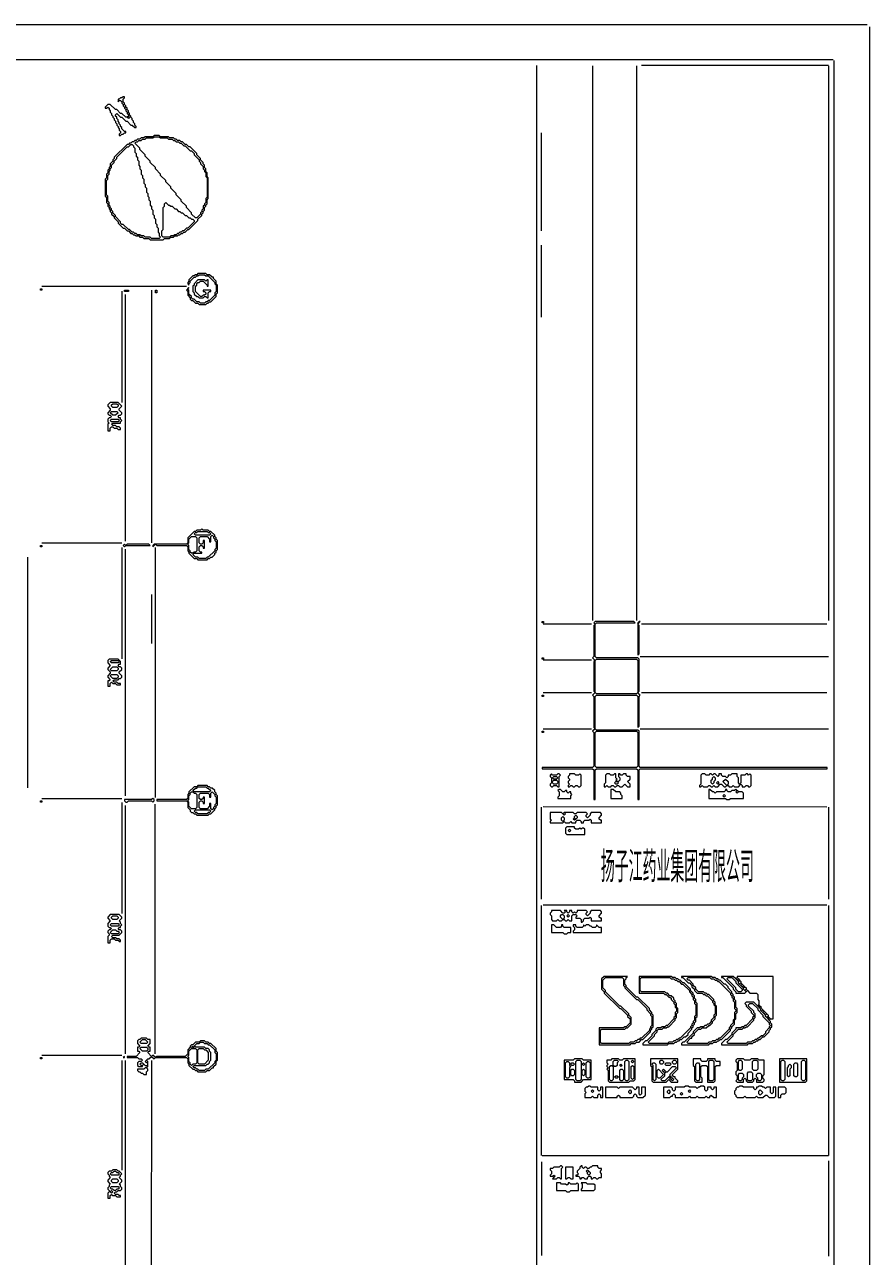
# Model space of a CAD drawing. Extents: x 67 to 3049, y 50 to 1736.
# Drawn here: x 2394 to 3049, y 781 to 1736 of the extents above; entities that cross this region are included whole.
import ezdxf

# ---------------------------------------------------------------- set-up
doc = ezdxf.new("R2010")
doc.units = 0
for name, color, linetype, lineweight in [('OCR_TEXT', 6, 'Continuous', 0), ('TEXT_FALLBACK_OUTLINE', 2, 'Continuous', 0), ('TRACE_CURVE', 6, 'Continuous', 0), ('TRACE_STRAIGHT', 5, 'Continuous', 0), ('TRACE_TEXT_SYMBOL', 6, 'Continuous', 0)]:
    doc.layers.add(name, color=color, linetype=linetype, lineweight=lineweight)
doc.styles.add('wqy-unicode', font='wqy-unicode.lff')

msp = doc.modelspace()

# ---------------------------------------------------------------- linework, layer by layer
at = {"layer": 'TEXT_FALLBACK_OUTLINE', "color": 2}
for points in [[(2470, 1680), (2469, 1679), (2468, 1679), (2467, 1678), (2466, 1678), (2466, 1676), (2467, 1677), (2468, 1677), (2469, 1676), (2469, 1675), (2470, 1674), (2470, 1673), (2471, 1672), (2471, 1671), (2472, 1670), (2472, 1669), (2473, 1668), (2473, 1667), (2474, 1666), (2474, 1665), (2473, 1664), (2472, 1664), (2469, 1667), (2468, 1667), (2465, 1670), (2464, 1670), (2460, 1674), (2458, 1674), (2456, 1672), (2456, 1671), (2457, 1671), (2458, 1672), (2459, 1671), (2459, 1670), (2460, 1669), (2460, 1668), (2461, 1667), (2461, 1666), (2462, 1665), (2462, 1664), (2463, 1663), (2463, 1662), (2464, 1661), (2464, 1660), (2465, 1659), (2465, 1658), (2466, 1657), (2466, 1656), (2467, 1655), (2467, 1654), (2468, 1653), (2468, 1652), (2467, 1651), (2467, 1650), (2468, 1650), (2469, 1651), (2470, 1651), (2471, 1652), (2472, 1652), (2472, 1653), (2471, 1653), (2469, 1655), (2469, 1656), (2468, 1657)], [(2468, 1657), (2468, 1658), (2467, 1659), (2467, 1660), (2466, 1661), (2466, 1662), (2465, 1663), (2465, 1664), (2464, 1665), (2464, 1666), (2465, 1667), (2468, 1664), (2469, 1664), (2472, 1661), (2473, 1661), (2476, 1658), (2477, 1658), (2479, 1656), (2480, 1656), (2480, 1657), (2479, 1658), (2479, 1659), (2478, 1660), (2478, 1661), (2477, 1662), (2477, 1663), (2476, 1664), (2476, 1665), (2475, 1666), (2475, 1667), (2474, 1668), (2474, 1669), (2473, 1670), (2473, 1671), (2472, 1672), (2472, 1673), (2471, 1674), (2471, 1675), (2470, 1676), (2470, 1678), (2471, 1679), (2471, 1680), (2470, 1680)], [(2528, 1543), (2527, 1542), (2526, 1542), (2525, 1541), (2524, 1541), (2521, 1538), (2521, 1537), (2520, 1536), (2520, 1535), (2521, 1534), (2521, 1535), (2522, 1536), (2522, 1537), (2525, 1540), (2526, 1540), (2527, 1541), (2528, 1541), (2529, 1542), (2533, 1542), (2534, 1541), (2536, 1541), (2541, 1536), (2541, 1535), (2542, 1534), (2542, 1529), (2541, 1528), (2541, 1526), (2537, 1522), (2536, 1522), (2535, 1521), (2534, 1521), (2533, 1520), (2530, 1520), (2529, 1521), (2527, 1521), (2525, 1523), (2524, 1523), (2523, 1524), (2523, 1525), (2521, 1527), (2521, 1530), (2520, 1531), (2521, 1532), (2519, 1530), (2520, 1529), (2520, 1526), (2522, 1524), (2522, 1523), (2523, 1522), (2524, 1522), (2526, 1520), (2528, 1520), (2529, 1519), (2534, 1519), (2535, 1520), (2536, 1520), (2537, 1521), (2538, 1521), (2542, 1525), (2542, 1527), (2543, 1528), (2543, 1534), (2542, 1535), (2542, 1537)], [(2542, 1537), (2540, 1539), (2540, 1540), (2539, 1540), (2537, 1542), (2535, 1542), (2534, 1543), (2528, 1543)], [(2919, 1155), (2918, 1154), (2918, 1147), (2917, 1146), (2917, 1145), (2918, 1145), (2919, 1146), (2920, 1145), (2923, 1145), (2924, 1146), (2925, 1146), (2926, 1145), (2927, 1145), (2928, 1146), (2929, 1145), (2931, 1145), (2933, 1147), (2934, 1147), (2936, 1145), (2937, 1145), (2938, 1146), (2939, 1146), (2940, 1145), (2942, 1145), (2943, 1146), (2944, 1145), (2947, 1145), (2949, 1147), (2950, 1146), (2950, 1145), (2952, 1145), (2953, 1146), (2954, 1146), (2955, 1145), (2956, 1145), (2957, 1146), (2957, 1154), (2956, 1155), (2955, 1154), (2954, 1155), (2953, 1155), (2952, 1154), (2949, 1154), (2949, 1148), (2948, 1147), (2947, 1148), (2947, 1152), (2946, 1153), (2946, 1155), (2942, 1155), (2941, 1154), (2939, 1154), (2939, 1153), (2938, 1152), (2937, 1153), (2935, 1153), (2934, 1154), (2934, 1155), (2932, 1155), (2932, 1154), (2931, 1153), (2929, 1155), (2928, 1155), (2927, 1154)], [(2927, 1154), (2926, 1155), (2925, 1155), (2924, 1154), (2922, 1154), (2921, 1155), (2919, 1155)], [(2802, 1049), (2802, 1048), (2801, 1047), (2801, 1046), (2802, 1045), (2802, 1042), (2803, 1041), (2806, 1041), (2807, 1042), (2808, 1041), (2810, 1041), (2811, 1042), (2812, 1042), (2813, 1041), (2814, 1041), (2815, 1042), (2816, 1041), (2818, 1041), (2818, 1045), (2819, 1046), (2821, 1046), (2822, 1045), (2821, 1044), (2821, 1043), (2824, 1043), (2825, 1042), (2825, 1040), (2826, 1040), (2827, 1041), (2827, 1042), (2828, 1043), (2831, 1043), (2832, 1044), (2833, 1043), (2833, 1041), (2841, 1041), (2841, 1043), (2840, 1043), (2839, 1044), (2839, 1045), (2841, 1047), (2841, 1048), (2840, 1049), (2833, 1049), (2832, 1048), (2832, 1047), (2830, 1045), (2829, 1046), (2829, 1047), (2830, 1048), (2829, 1049), (2822, 1049), (2822, 1048), (2821, 1047), (2820, 1048), (2819, 1047), (2818, 1048), (2818, 1049), (2816, 1049), (2816, 1048), (2815, 1047), (2814, 1048), (2814, 1049), (2812, 1049)], [(2812, 1049), (2813, 1048), (2812, 1047), (2811, 1047), (2809, 1049), (2802, 1049)], [(2870, 998), (2870, 985), (2889, 985), (2890, 984), (2891, 984), (2893, 982), (2894, 982), (2895, 981), (2895, 980), (2897, 978), (2897, 977), (2898, 976), (2898, 974), (2899, 973), (2899, 971), (2898, 970), (2898, 967), (2897, 966), (2897, 965), (2892, 960), (2891, 960), (2890, 959), (2888, 959), (2887, 958), (2884, 958), (2883, 957), (2883, 956), (2880, 953), (2880, 952), (2876, 948), (2875, 948), (2873, 946), (2873, 945), (2892, 945), (2893, 946), (2897, 946), (2898, 947), (2899, 947), (2900, 948), (2901, 948), (2902, 949), (2903, 949), (2905, 951), (2906, 951), (2908, 953), (2908, 954), (2911, 957), (2911, 958), (2912, 959), (2912, 960), (2913, 961), (2913, 962), (2914, 963), (2914, 966), (2915, 967), (2915, 977), (2914, 978), (2914, 980), (2913, 981), (2913, 983), (2912, 984), (2912, 985), (2910, 987), (2910, 988)], [(2910, 988), (2905, 993), (2904, 993), (2902, 995), (2901, 995), (2900, 996), (2899, 996), (2898, 997), (2896, 997), (2895, 998), (2870, 998)], [(2871, 996), (2872, 997), (2894, 997), (2895, 996), (2897, 996), (2898, 995), (2899, 995), (2900, 994), (2901, 994), (2903, 992), (2904, 992), (2909, 987), (2909, 986), (2911, 984), (2911, 983), (2912, 982), (2912, 980), (2913, 979), (2913, 977), (2914, 976), (2914, 968), (2913, 967), (2913, 964), (2912, 963), (2912, 962), (2911, 961), (2911, 960), (2910, 959), (2910, 958), (2902, 950), (2901, 950), (2900, 949), (2899, 949), (2898, 948), (2897, 948), (2896, 947), (2893, 947), (2892, 946), (2878, 946), (2877, 947), (2882, 952), (2882, 953), (2884, 955), (2884, 956), (2885, 957), (2888, 957), (2889, 958), (2891, 958), (2892, 959), (2893, 959), (2898, 964), (2898, 965), (2899, 966), (2899, 969), (2900, 970), (2900, 973), (2899, 974), (2899, 977), (2898, 978), (2898, 979), (2897, 980), (2897, 981), (2895, 983), (2894, 983)], [(2894, 983), (2892, 985), (2891, 985), (2890, 986), (2872, 986), (2871, 987), (2871, 996)], [(2903, 998), (2903, 997), (2904, 997), (2908, 993), (2909, 993), (2911, 991), (2911, 990), (2913, 988), (2913, 987), (2915, 985), (2919, 985), (2920, 984), (2921, 984), (2922, 983), (2923, 983), (2927, 979), (2927, 978), (2928, 977), (2928, 976), (2929, 975), (2929, 969), (2928, 968), (2928, 966), (2926, 964), (2926, 963), (2924, 961), (2923, 961), (2922, 960), (2921, 960), (2920, 959), (2918, 959), (2917, 958), (2915, 958), (2912, 955), (2912, 954), (2905, 947), (2904, 947), (2903, 946), (2903, 945), (2924, 945), (2925, 946), (2927, 946), (2928, 947), (2930, 947), (2931, 948), (2932, 948), (2933, 949), (2934, 949), (2941, 956), (2941, 957), (2942, 958), (2942, 959), (2944, 961), (2944, 964), (2945, 965), (2945, 969), (2946, 970), (2946, 973), (2945, 974), (2945, 979), (2944, 980), (2944, 982), (2943, 983), (2943, 984)], [(2943, 984), (2942, 985), (2942, 986), (2939, 989), (2939, 990), (2937, 992), (2936, 992), (2933, 995), (2932, 995), (2931, 996), (2930, 996), (2929, 997), (2927, 997), (2926, 998), (2903, 998)], [(2907, 996), (2908, 997), (2925, 997), (2926, 996), (2928, 996), (2929, 995), (2930, 995), (2931, 994), (2932, 994), (2941, 985), (2941, 984), (2942, 983), (2942, 982), (2943, 981), (2943, 979), (2944, 978), (2944, 973), (2945, 972), (2945, 971), (2944, 970), (2944, 965), (2943, 964), (2943, 962), (2941, 960), (2941, 959), (2940, 958), (2940, 957), (2933, 950), (2932, 950), (2931, 949), (2930, 949), (2929, 948), (2927, 948), (2926, 947), (2924, 947), (2923, 946), (2908, 946), (2907, 947), (2910, 950), (2911, 950), (2911, 951), (2913, 953), (2913, 954), (2916, 957), (2918, 957), (2919, 958), (2922, 958), (2924, 960), (2925, 960), (2927, 962), (2927, 963), (2929, 965), (2929, 967), (2930, 968), (2930, 975), (2929, 976), (2929, 978), (2928, 979), (2928, 980), (2924, 984), (2923, 984), (2922, 985), (2921, 985), (2920, 986)], [(2920, 986), (2916, 986), (2914, 988), (2914, 989), (2912, 991), (2912, 992), (2909, 995), (2908, 995), (2907, 996)], [(2934, 998), (2934, 997), (2935, 997), (2943, 989), (2943, 988), (2945, 986), (2945, 985), (2952, 985), (2954, 987), (2956, 985), (2961, 985), (2962, 984), (2962, 980), (2963, 979), (2963, 976), (2962, 975), (2959, 978), (2953, 978), (2952, 977), (2953, 976), (2953, 975), (2957, 971), (2957, 970), (2959, 968), (2959, 967), (2958, 966), (2958, 965), (2953, 960), (2952, 960), (2951, 959), (2950, 959), (2949, 958), (2945, 958), (2945, 957), (2942, 954), (2942, 953), (2938, 949), (2937, 949), (2934, 946), (2934, 945), (2954, 945), (2955, 946), (2958, 946), (2959, 947), (2960, 947), (2961, 948), (2962, 948), (2963, 949), (2964, 949), (2966, 951), (2967, 951), (2971, 955), (2971, 956), (2972, 957), (2972, 958), (2973, 959), (2973, 961), (2972, 962), (2972, 963), (2971, 964), (2972, 965), (2974, 965), (2974, 998), (2946, 998)], [(2946, 998), (2946, 997), (2945, 996), (2943, 998), (2934, 998)]]:
    msp.add_lwpolyline(points, dxfattribs=at)
for points in [[(2473, 1664), (2474, 1665), (2475, 1664), (2474, 1663)], [(2528, 1538), (2525, 1535), (2525, 1534), (2524, 1533), (2524, 1529), (2525, 1528), (2525, 1527), (2527, 1525), (2528, 1525), (2529, 1524), (2532, 1524), (2533, 1525), (2534, 1525), (2535, 1524), (2536, 1524), (2536, 1528), (2537, 1529), (2538, 1529), (2538, 1530), (2532, 1530), (2532, 1529), (2533, 1529), (2534, 1528), (2534, 1527), (2533, 1526), (2532, 1526), (2531, 1525), (2530, 1525), (2526, 1529), (2526, 1533), (2527, 1534), (2527, 1535), (2528, 1536), (2529, 1536), (2530, 1537), (2532, 1537), (2535, 1534), (2535, 1533), (2536, 1533), (2536, 1538), (2535, 1538), (2534, 1537), (2533, 1538)], [(2460, 1443), (2458, 1441), (2458, 1440), (2460, 1438), (2460, 1437), (2458, 1435), (2458, 1434), (2459, 1433), (2460, 1433), (2461, 1432), (2460, 1431), (2459, 1431), (2458, 1430), (2458, 1428), (2459, 1427), (2458, 1426), (2458, 1421), (2460, 1421), (2460, 1423), (2461, 1424), (2462, 1424), (2463, 1423), (2465, 1423), (2466, 1422), (2468, 1422), (2468, 1423), (2467, 1424), (2465, 1424), (2464, 1425), (2462, 1425), (2461, 1426), (2462, 1427), (2468, 1427), (2468, 1428), (2469, 1429), (2468, 1430), (2468, 1431), (2467, 1431), (2466, 1432), (2467, 1433), (2468, 1433), (2469, 1434), (2469, 1435), (2467, 1437), (2467, 1438), (2469, 1440), (2466, 1443)], [(2461, 1441), (2462, 1442), (2465, 1442), (2466, 1441), (2466, 1440), (2465, 1439), (2462, 1439), (2461, 1440)], [(2460, 1435), (2461, 1436), (2465, 1436), (2466, 1435), (2464, 1433), (2462, 1433)], [(2460, 1429), (2461, 1430), (2466, 1430), (2467, 1429), (2466, 1428), (2461, 1428)], [(2459, 1244), (2458, 1243), (2458, 1241), (2460, 1239), (2458, 1237), (2458, 1236), (2460, 1234), (2460, 1233), (2458, 1231), (2458, 1230), (2460, 1228), (2459, 1227), (2458, 1227), (2458, 1223), (2460, 1223), (2460, 1225), (2461, 1226), (2462, 1225), (2464, 1225), (2465, 1224), (2468, 1224), (2468, 1225), (2466, 1225), (2465, 1226), (2463, 1226), (2462, 1227), (2463, 1228), (2466, 1228), (2467, 1229), (2468, 1229), (2469, 1230), (2469, 1231), (2467, 1233), (2467, 1234), (2469, 1236), (2469, 1237), (2468, 1238), (2467, 1238), (2466, 1239), (2467, 1240), (2468, 1240), (2468, 1242), (2466, 1244)], [(2460, 1242), (2461, 1243), (2466, 1243), (2467, 1242), (2466, 1241), (2461, 1241)], [(2462, 1238), (2465, 1238), (2466, 1237), (2466, 1236), (2465, 1235), (2461, 1235), (2460, 1236)], [(2460, 1231), (2461, 1232), (2465, 1232), (2466, 1231), (2466, 1230), (2465, 1229), (2462, 1229)], [(2802, 1155), (2801, 1154), (2801, 1153), (2802, 1152), (2802, 1148), (2801, 1147), (2801, 1146), (2802, 1145), (2803, 1145), (2804, 1146), (2806, 1146), (2807, 1145), (2808, 1145), (2808, 1153), (2809, 1154), (2808, 1155), (2807, 1155), (2806, 1154), (2803, 1154)], [(2803, 1152), (2804, 1153), (2806, 1153), (2807, 1152), (2806, 1151), (2804, 1151)], [(2803, 1149), (2804, 1150), (2806, 1150), (2807, 1149), (2807, 1148), (2806, 1147), (2804, 1147), (2803, 1148)], [(2816, 1155), (2816, 1154), (2815, 1153), (2815, 1152), (2816, 1151), (2816, 1150), (2815, 1149), (2815, 1148), (2816, 1147), (2815, 1146), (2815, 1145), (2816, 1145), (2817, 1146), (2818, 1146), (2819, 1145), (2820, 1145), (2821, 1146), (2822, 1146), (2823, 1145), (2824, 1145), (2825, 1146), (2825, 1154), (2824, 1155), (2823, 1154), (2821, 1154), (2820, 1155)], [(2845, 1155), (2844, 1154), (2844, 1148), (2843, 1147), (2843, 1145), (2844, 1145), (2845, 1146), (2846, 1145), (2848, 1145), (2849, 1146), (2850, 1146), (2851, 1145), (2852, 1145), (2853, 1146), (2854, 1146), (2855, 1145), (2857, 1145), (2859, 1147), (2861, 1145), (2863, 1145), (2863, 1147), (2861, 1149), (2863, 1151), (2863, 1153), (2861, 1153), (2860, 1154), (2860, 1155), (2858, 1155), (2857, 1154), (2856, 1154), (2855, 1155), (2854, 1155), (2854, 1153), (2855, 1152), (2855, 1150), (2854, 1149), (2853, 1149), (2852, 1150), (2853, 1151), (2852, 1152), (2852, 1155), (2851, 1155), (2850, 1154), (2848, 1154), (2847, 1155)], [(2851, 1148), (2852, 1149), (2853, 1149), (2854, 1148), (2853, 1147), (2852, 1147)], [(2927, 1152), (2928, 1153), (2929, 1152), (2929, 1150), (2928, 1149), (2928, 1148), (2927, 1147), (2926, 1148), (2926, 1150), (2927, 1151)], [(2930, 1148), (2931, 1149), (2932, 1148), (2931, 1147)], [(2937, 1151), (2939, 1149), (2939, 1147), (2938, 1146), (2935, 1149)], [(2808, 1143), (2807, 1142), (2808, 1141), (2808, 1138), (2807, 1137), (2807, 1136), (2817, 1136), (2817, 1138), (2818, 1139), (2817, 1140), (2817, 1141), (2816, 1141), (2815, 1140), (2814, 1141), (2814, 1142), (2813, 1142), (2812, 1141), (2811, 1141), (2809, 1143)], [(2848, 1143), (2848, 1136), (2857, 1136), (2857, 1138), (2856, 1139), (2856, 1140), (2855, 1141), (2852, 1141), (2850, 1143)], [(2924, 1143), (2924, 1136), (2937, 1136), (2938, 1135), (2940, 1135), (2941, 1136), (2951, 1136), (2951, 1140), (2950, 1141), (2947, 1141), (2945, 1143), (2944, 1142), (2942, 1142), (2941, 1141), (2939, 1141), (2938, 1142), (2938, 1143), (2937, 1143), (2937, 1142), (2936, 1141), (2930, 1141), (2929, 1140), (2928, 1141), (2927, 1141), (2925, 1143)], [(2935, 1138), (2936, 1139), (2937, 1138), (2936, 1137)], [(2945, 1141), (2946, 1142), (2947, 1141), (2946, 1140)], [(2801, 1125), (2801, 1120), (2802, 1119), (2801, 1118), (2801, 1117), (2811, 1117), (2812, 1118), (2813, 1117), (2816, 1117), (2817, 1118), (2818, 1117), (2821, 1117), (2821, 1118), (2822, 1119), (2824, 1119), (2825, 1118), (2825, 1117), (2827, 1117), (2827, 1118), (2828, 1119), (2831, 1119), (2832, 1120), (2833, 1119), (2833, 1117), (2841, 1117), (2841, 1119), (2840, 1119), (2839, 1120), (2839, 1121), (2841, 1123), (2841, 1124), (2840, 1125), (2833, 1125), (2832, 1124), (2832, 1123), (2830, 1121), (2829, 1122), (2829, 1123), (2830, 1124), (2829, 1125), (2822, 1125), (2821, 1124), (2820, 1124), (2819, 1125), (2812, 1125), (2811, 1124), (2810, 1125)], [(2810, 1121), (2811, 1122), (2812, 1121), (2812, 1119), (2811, 1118), (2810, 1119)], [(2811, 1124), (2812, 1125), (2813, 1124), (2812, 1123)], [(2819, 1120), (2820, 1121), (2821, 1120), (2820, 1119)], [(2820, 1122), (2821, 1123), (2822, 1122), (2822, 1121), (2821, 1120), (2820, 1121)], [(2814, 1114), (2813, 1113), (2813, 1109), (2814, 1108), (2828, 1108), (2828, 1112), (2827, 1113), (2826, 1113), (2825, 1112), (2824, 1113), (2823, 1112), (2821, 1112), (2820, 1113), (2820, 1114)], [(2815, 1111), (2816, 1112), (2817, 1111), (2816, 1110)], [(2460, 1046), (2458, 1044), (2458, 1043), (2460, 1041), (2458, 1039), (2458, 1037), (2459, 1036), (2460, 1036), (2461, 1035), (2460, 1034), (2459, 1034), (2458, 1033), (2458, 1032), (2459, 1031), (2459, 1030), (2458, 1029), (2458, 1024), (2460, 1024), (2460, 1026), (2461, 1027), (2463, 1027), (2464, 1026), (2466, 1026), (2467, 1025), (2468, 1025), (2468, 1026), (2467, 1027), (2465, 1027), (2464, 1028), (2462, 1028), (2461, 1029), (2462, 1030), (2467, 1030), (2469, 1032), (2469, 1033), (2468, 1034), (2467, 1034), (2466, 1035), (2467, 1036), (2468, 1036), (2468, 1037), (2469, 1038), (2468, 1039), (2468, 1040), (2467, 1041), (2469, 1043), (2469, 1044), (2467, 1046)], [(2461, 1044), (2462, 1045), (2465, 1045), (2466, 1044), (2466, 1043), (2465, 1042), (2462, 1042), (2461, 1043)], [(2809, 1045), (2810, 1046), (2811, 1046), (2812, 1045), (2812, 1043), (2811, 1042), (2809, 1044)], [(2814, 1045), (2815, 1046), (2816, 1045), (2815, 1044)], [(2460, 1038), (2461, 1039), (2466, 1039), (2467, 1038), (2466, 1037), (2461, 1037)], [(2462, 1034), (2464, 1034), (2465, 1033), (2466, 1033), (2467, 1032), (2466, 1031), (2461, 1031), (2460, 1032)], [(2802, 1038), (2802, 1032), (2811, 1032), (2812, 1031), (2814, 1031), (2815, 1032), (2817, 1032), (2817, 1036), (2812, 1036), (2811, 1037), (2811, 1038), (2810, 1038), (2810, 1037), (2809, 1036), (2806, 1036), (2804, 1038)], [(2819, 1038), (2819, 1037), (2820, 1036), (2820, 1034), (2819, 1033), (2819, 1032), (2841, 1032), (2841, 1036), (2839, 1036), (2837, 1038), (2837, 1037), (2836, 1036), (2834, 1036), (2833, 1037), (2832, 1037), (2831, 1038), (2829, 1038), (2828, 1037), (2827, 1038), (2827, 1037), (2826, 1036), (2822, 1036), (2821, 1037), (2821, 1038)], [(2843, 998), (2841, 996), (2841, 988), (2843, 986), (2843, 985), (2855, 973), (2856, 973), (2861, 968), (2861, 967), (2863, 965), (2863, 962), (2860, 959), (2859, 959), (2858, 958), (2839, 958), (2839, 945), (2863, 945), (2864, 946), (2867, 946), (2868, 947), (2870, 947), (2872, 949), (2873, 949), (2879, 955), (2879, 956), (2880, 957), (2880, 958), (2881, 959), (2881, 968), (2880, 969), (2880, 970), (2878, 972), (2878, 973), (2869, 982), (2868, 982), (2860, 990), (2860, 991), (2859, 992), (2859, 995), (2860, 996), (2860, 997), (2861, 998)], [(2844, 997), (2857, 997), (2858, 996), (2858, 991), (2859, 990), (2859, 989), (2868, 980), (2869, 980), (2876, 973), (2876, 972), (2879, 969), (2879, 968), (2880, 967), (2880, 960), (2879, 959), (2879, 958), (2878, 957), (2878, 956), (2872, 950), (2871, 950), (2870, 949), (2869, 949), (2868, 948), (2867, 948), (2866, 947), (2863, 947), (2862, 946), (2841, 946), (2840, 947), (2840, 956), (2841, 957), (2859, 957), (2860, 958), (2861, 958), (2864, 961), (2864, 966), (2862, 968), (2862, 969), (2856, 975), (2855, 975), (2844, 986), (2844, 987), (2842, 989), (2842, 995)], [(2938, 996), (2939, 997), (2942, 997), (2945, 994), (2945, 993), (2950, 988), (2950, 987), (2949, 986), (2947, 986), (2945, 988), (2945, 989)], [(2945, 996), (2946, 997), (2947, 996), (2946, 995)], [(2946, 995), (2947, 996), (2948, 995), (2947, 994)], [(2947, 994), (2948, 995), (2949, 994), (2949, 993), (2948, 992), (2947, 993)], [(2948, 992), (2949, 993), (2950, 992), (2949, 991)], [(2949, 991), (2950, 992), (2951, 991), (2950, 990)], [(2950, 990), (2951, 991), (2952, 990), (2951, 989)], [(2951, 989), (2952, 990), (2953, 989), (2953, 988), (2952, 987), (2951, 988)], [(2952, 987), (2953, 988), (2954, 987), (2953, 986)], [(2955, 976), (2956, 977), (2958, 977), (2962, 973), (2962, 972), (2966, 968), (2966, 967), (2971, 962), (2971, 961), (2972, 960), (2971, 959), (2971, 958), (2968, 955), (2968, 954), (2966, 952), (2965, 952), (2963, 950), (2962, 950), (2961, 949), (2960, 949), (2959, 948), (2958, 948), (2957, 947), (2954, 947), (2953, 946), (2939, 946), (2938, 947), (2943, 952), (2943, 953), (2947, 957), (2950, 957), (2951, 958), (2952, 958), (2953, 959), (2954, 959), (2959, 964), (2959, 965), (2960, 966), (2960, 969), (2959, 970), (2959, 971), (2955, 975)], [(2962, 975), (2963, 976), (2964, 975), (2963, 974)], [(2963, 974), (2964, 975), (2965, 974), (2964, 973)], [(2964, 972), (2965, 973), (2966, 972), (2965, 971)], [(2965, 971), (2966, 972), (2967, 971), (2966, 970)], [(2966, 970), (2967, 971), (2968, 970), (2967, 969)], [(2967, 969), (2968, 970), (2969, 969), (2968, 968)], [(2968, 968), (2969, 969), (2970, 968), (2970, 967), (2969, 966), (2968, 967)], [(2969, 966), (2970, 967), (2971, 966), (2970, 965)], [(2970, 965), (2971, 966), (2972, 965), (2971, 964)], [(2820, 934), (2819, 933), (2812, 933), (2812, 918), (2819, 918), (2820, 917), (2820, 916), (2825, 916), (2827, 918), (2833, 918), (2833, 933), (2827, 933), (2826, 934)], [(2813, 931), (2814, 932), (2815, 932), (2816, 931), (2816, 929), (2817, 928), (2816, 927), (2816, 920), (2815, 919), (2814, 919), (2813, 920)], [(2817, 930), (2818, 931), (2819, 931), (2820, 930), (2819, 929), (2818, 929)], [(2821, 932), (2822, 933), (2824, 933), (2825, 932), (2825, 918), (2824, 917), (2822, 917), (2821, 918)], [(2826, 930), (2827, 931), (2828, 930), (2827, 929)], [(2829, 931), (2830, 932), (2831, 932), (2832, 931), (2832, 920), (2831, 919), (2830, 919), (2829, 920)], [(2849, 934), (2848, 933), (2845, 933), (2845, 931), (2846, 930), (2845, 929), (2845, 928), (2846, 927), (2845, 926), (2846, 925), (2846, 917), (2847, 916), (2862, 916), (2863, 917), (2866, 917), (2867, 918), (2867, 934), (2858, 934), (2857, 933), (2855, 933), (2854, 934)], [(2847, 928), (2848, 929), (2849, 929), (2850, 928), (2850, 918), (2849, 917), (2848, 917), (2847, 918)], [(2850, 932), (2851, 933), (2853, 933), (2854, 932), (2853, 931), (2853, 929), (2852, 928), (2851, 928), (2850, 929)], [(2855, 929), (2856, 930), (2857, 929), (2856, 928)], [(2859, 932), (2860, 933), (2861, 933), (2862, 932), (2862, 918), (2861, 917), (2860, 917), (2859, 918)], [(2864, 932), (2865, 933), (2866, 932), (2865, 931)], [(2864, 928), (2865, 929), (2866, 928), (2866, 919), (2865, 918), (2864, 919)], [(2879, 934), (2879, 929), (2880, 928), (2880, 917), (2881, 916), (2891, 916), (2893, 918), (2895, 916), (2900, 916), (2900, 917), (2898, 919), (2898, 920), (2897, 920), (2896, 921), (2896, 922), (2900, 926), (2900, 934)], [(2880, 930), (2881, 931), (2882, 931), (2883, 930), (2883, 918), (2882, 917), (2881, 918), (2881, 929)], [(2886, 932), (2887, 933), (2888, 933), (2889, 932), (2889, 931), (2888, 930), (2887, 930), (2886, 931)], [(2896, 928), (2898, 928), (2899, 927), (2894, 922), (2894, 921), (2890, 917), (2888, 917), (2887, 918), (2890, 921), (2890, 923), (2891, 924), (2892, 924)], [(2890, 930), (2891, 931), (2894, 931), (2895, 930), (2894, 929), (2891, 929)], [(2896, 932), (2897, 933), (2898, 933), (2899, 932), (2899, 931), (2898, 930), (2897, 930), (2896, 931)], [(2912, 934), (2912, 929), (2913, 928), (2913, 917), (2914, 916), (2919, 916), (2919, 919), (2918, 920), (2918, 928), (2919, 929), (2922, 929), (2923, 928), (2923, 916), (2928, 916), (2929, 917), (2929, 928), (2930, 929), (2933, 929), (2933, 932), (2930, 932), (2929, 933), (2929, 934), (2923, 934), (2923, 933), (2922, 932), (2919, 932), (2918, 933), (2918, 934)], [(2914, 930), (2915, 931), (2916, 931), (2917, 930), (2917, 918), (2916, 917), (2915, 917), (2914, 918)], [(2924, 932), (2925, 933), (2927, 933), (2928, 932), (2928, 918), (2927, 917), (2925, 917), (2924, 918)], [(2946, 934), (2945, 933), (2945, 932), (2946, 931), (2946, 925), (2945, 924), (2945, 922), (2946, 921), (2946, 918), (2945, 917), (2946, 916), (2951, 916), (2951, 918), (2952, 919), (2953, 918), (2953, 917), (2954, 916), (2958, 916), (2959, 917), (2959, 918), (2960, 919), (2961, 918), (2961, 916), (2966, 916), (2967, 917), (2967, 918), (2966, 919), (2966, 921), (2967, 922), (2967, 933), (2963, 933), (2962, 934), (2957, 934), (2956, 933), (2952, 933), (2951, 934)], [(2947, 932), (2948, 933), (2949, 933), (2950, 932), (2950, 926), (2949, 925), (2948, 925), (2947, 926)], [(2958, 932), (2959, 933), (2961, 933), (2962, 932), (2962, 926), (2961, 925), (2959, 925), (2958, 926)], [(2979, 934), (2979, 916), (2999, 916), (3000, 917), (3000, 934)], [(2980, 932), (2981, 933), (2982, 933), (2983, 932), (2983, 918), (2982, 917), (2981, 917), (2980, 918)], [(2986, 929), (2987, 930), (2988, 929), (2988, 927), (2987, 926), (2987, 921), (2986, 920), (2985, 921), (2985, 927), (2986, 928)], [(2990, 930), (2991, 931), (2992, 931), (2993, 930), (2993, 921), (2992, 920), (2991, 920), (2990, 921)], [(2996, 932), (2997, 933), (2998, 933), (2999, 932), (2999, 918), (2998, 917), (2997, 917), (2996, 918)], [(2817, 925), (2818, 926), (2819, 926), (2820, 925), (2820, 922), (2819, 921), (2818, 921), (2817, 922)], [(2826, 925), (2827, 926), (2828, 925), (2828, 922), (2827, 921), (2826, 922)], [(2851, 920), (2852, 921), (2853, 921), (2854, 920), (2853, 919), (2852, 919)], [(2855, 925), (2856, 926), (2857, 926), (2858, 925), (2858, 918), (2857, 917), (2856, 917), (2855, 918)], [(2884, 925), (2885, 926), (2889, 922), (2886, 919), (2885, 919), (2884, 920)], [(2888, 925), (2889, 926), (2890, 925), (2889, 924)], [(2889, 924), (2890, 925), (2891, 924), (2890, 923)], [(2893, 920), (2894, 921), (2895, 920), (2894, 919)], [(2894, 919), (2895, 920), (2896, 919), (2895, 918)], [(2895, 918), (2896, 919), (2897, 918), (2896, 917)], [(2947, 922), (2948, 923), (2950, 923), (2951, 922), (2951, 920), (2950, 919), (2950, 918), (2949, 917), (2948, 917), (2947, 918)], [(2954, 923), (2955, 924), (2957, 924), (2958, 923), (2958, 918), (2957, 917), (2955, 917), (2954, 918)], [(2961, 922), (2962, 923), (2964, 923), (2965, 922), (2965, 918), (2964, 917), (2963, 917), (2962, 918), (2962, 919), (2961, 920)], [(2831, 913), (2830, 912), (2829, 912), (2828, 911), (2828, 909), (2829, 908), (2828, 907), (2828, 904), (2833, 904), (2834, 905), (2835, 904), (2838, 904), (2838, 906), (2839, 907), (2840, 906), (2840, 904), (2842, 904), (2842, 912), (2840, 912), (2840, 910), (2839, 909), (2838, 910), (2838, 912), (2833, 912), (2832, 913)], [(2833, 909), (2834, 910), (2835, 909), (2834, 908)], [(2844, 912), (2844, 904), (2853, 904), (2853, 905), (2854, 906), (2855, 905), (2855, 904), (2865, 904), (2866, 905), (2866, 906), (2867, 907), (2868, 906), (2868, 905), (2869, 904), (2873, 904), (2875, 906), (2875, 912), (2872, 912), (2872, 907), (2871, 906), (2870, 907), (2870, 912), (2868, 912), (2868, 911), (2867, 910), (2865, 912), (2855, 912), (2854, 911), (2853, 912)], [(2862, 909), (2863, 910), (2864, 909), (2864, 908), (2863, 907), (2862, 908)], [(2906, 913), (2905, 912), (2898, 912), (2898, 910), (2897, 909), (2896, 910), (2896, 911), (2895, 912), (2889, 912), (2889, 904), (2894, 904), (2895, 905), (2896, 905), (2896, 906), (2897, 907), (2898, 906), (2898, 904), (2908, 904), (2909, 905), (2910, 904), (2914, 904), (2915, 905), (2916, 904), (2921, 904), (2922, 905), (2923, 904), (2925, 904), (2925, 905), (2926, 906), (2928, 904), (2930, 904), (2930, 912), (2928, 912), (2928, 911), (2927, 910), (2926, 911), (2926, 912), (2923, 912), (2923, 910), (2922, 909), (2921, 910), (2921, 912), (2920, 913), (2918, 913), (2917, 912), (2916, 912), (2915, 911), (2914, 912), (2909, 912), (2908, 913)], [(2892, 909), (2893, 910), (2894, 909), (2894, 908), (2893, 907), (2892, 908)], [(2902, 907), (2903, 908), (2904, 907), (2903, 906)], [(2908, 909), (2909, 910), (2910, 909), (2909, 908)], [(2948, 913), (2947, 912), (2946, 912), (2945, 911), (2945, 910), (2944, 909), (2944, 907), (2945, 906), (2945, 905), (2946, 904), (2951, 904), (2952, 905), (2953, 904), (2960, 904), (2961, 905), (2962, 904), (2966, 904), (2968, 906), (2969, 906), (2971, 904), (2975, 904), (2976, 905), (2976, 912), (2974, 912), (2974, 908), (2973, 907), (2972, 908), (2972, 912), (2969, 912), (2968, 911), (2967, 912), (2966, 912), (2965, 913), (2963, 913), (2962, 912), (2961, 912), (2961, 911), (2960, 910), (2959, 911), (2959, 912), (2951, 912), (2950, 913)], [(2963, 909), (2964, 910), (2966, 908), (2964, 906), (2963, 907)], [(2978, 912), (2978, 904), (2980, 904), (2980, 906), (2981, 907), (2983, 907), (2984, 908), (2984, 911), (2983, 912)], [(2809, 851), (2808, 850), (2804, 850), (2803, 849), (2801, 849), (2801, 848), (2802, 847), (2802, 845), (2801, 844), (2801, 843), (2803, 843), (2804, 842), (2803, 841), (2806, 841), (2807, 842), (2808, 842), (2809, 841), (2810, 841), (2810, 849), (2811, 850), (2810, 851)], [(2813, 850), (2813, 841), (2814, 841), (2815, 842), (2816, 842), (2817, 841), (2819, 841), (2819, 850)], [(2825, 851), (2824, 850), (2824, 849), (2822, 847), (2822, 846), (2823, 845), (2822, 844), (2821, 844), (2821, 843), (2823, 843), (2824, 842), (2824, 841), (2825, 841), (2826, 842), (2827, 842), (2828, 841), (2830, 841), (2830, 842), (2831, 843), (2832, 843), (2833, 842), (2833, 841), (2834, 841), (2835, 842), (2836, 842), (2837, 841), (2838, 841), (2839, 842), (2841, 842), (2841, 845), (2840, 846), (2840, 847), (2841, 848), (2841, 849), (2839, 849), (2838, 850), (2838, 851), (2834, 851), (2833, 850), (2832, 850), (2831, 849), (2830, 849), (2829, 850), (2828, 850), (2827, 849), (2826, 850), (2826, 851)], [(2462, 848), (2461, 847), (2459, 847), (2458, 846), (2458, 845), (2459, 844), (2459, 843), (2460, 842), (2458, 840), (2458, 839), (2460, 837), (2459, 836), (2459, 835), (2458, 834), (2458, 833), (2459, 832), (2459, 831), (2458, 830), (2458, 826), (2460, 826), (2460, 828), (2461, 829), (2462, 828), (2464, 828), (2465, 827), (2468, 827), (2468, 828), (2467, 828), (2466, 829), (2464, 829), (2463, 830), (2464, 831), (2465, 831), (2466, 832), (2468, 832), (2469, 833), (2469, 834), (2468, 835), (2468, 836), (2467, 837), (2469, 839), (2469, 840), (2467, 842), (2468, 843), (2468, 844), (2469, 845), (2467, 847), (2466, 847), (2465, 848)], [(2462, 846), (2463, 847), (2464, 847), (2465, 846), (2466, 846), (2467, 845), (2466, 844), (2461, 844), (2460, 845), (2461, 846)], [(2461, 840), (2462, 841), (2465, 841), (2466, 840), (2466, 839), (2465, 838), (2462, 838), (2461, 839)], [(2803, 843), (2804, 844), (2805, 843), (2804, 842)], [(2829, 847), (2830, 848), (2831, 847), (2830, 846)], [(2830, 846), (2831, 847), (2832, 846), (2832, 845), (2831, 844), (2830, 845)], [(2460, 834), (2461, 835), (2466, 835), (2467, 834), (2466, 833), (2465, 833), (2464, 832), (2463, 832), (2462, 833), (2461, 833)], [(2460, 831), (2461, 832), (2462, 831), (2461, 830)], [(2806, 838), (2806, 832), (2813, 832), (2814, 831), (2816, 831), (2817, 832), (2823, 832), (2823, 837), (2822, 838), (2821, 837), (2817, 837), (2816, 838), (2815, 838), (2815, 837), (2814, 836), (2813, 837), (2810, 837), (2809, 838)], [(2825, 838), (2826, 837), (2826, 834), (2825, 833), (2825, 832), (2835, 832), (2836, 833), (2836, 836), (2835, 837), (2830, 837), (2829, 838)]]:
    msp.add_lwpolyline(points, close=True, dxfattribs=at)
at = {"layer": 'TRACE_CURVE', "color": 6}
for points in [[(2494, 1650), (2493, 1649), (2487, 1649), (2486, 1648), (2484, 1648), (2483, 1647), (2481, 1647), (2480, 1646), (2479, 1646), (2478, 1645), (2477, 1645), (2476, 1644), (2475, 1644), (2474, 1643), (2473, 1643), (2463, 1633), (2463, 1632), (2462, 1631), (2462, 1630), (2460, 1628), (2460, 1626), (2459, 1625), (2459, 1624), (2458, 1623), (2458, 1621), (2457, 1620), (2457, 1617), (2456, 1616), (2456, 1603), (2457, 1602), (2457, 1598), (2458, 1597), (2458, 1595), (2459, 1594), (2459, 1593), (2460, 1592), (2460, 1591), (2461, 1590), (2461, 1589), (2463, 1587), (2463, 1586), (2466, 1583), (2466, 1582), (2470, 1578), (2471, 1578), (2473, 1576), (2474, 1576), (2476, 1574), (2477, 1574), (2478, 1573), (2479, 1573), (2480, 1572), (2482, 1572), (2483, 1571), (2485, 1571), (2486, 1570), (2490, 1570), (2491, 1569), (2501, 1569), (2502, 1570), (2506, 1570), (2507, 1571), (2509, 1571), (2510, 1572)], [(2464, 1587), (2464, 1588), (2462, 1590), (2462, 1591), (2461, 1592), (2461, 1593), (2460, 1594), (2460, 1595), (2459, 1596), (2459, 1598), (2458, 1599), (2458, 1603), (2457, 1604), (2457, 1615), (2458, 1616), (2458, 1619), (2459, 1620), (2459, 1622), (2460, 1623), (2460, 1624), (2461, 1625), (2461, 1627), (2463, 1629), (2463, 1630), (2465, 1632), (2465, 1633), (2473, 1641), (2474, 1641), (2476, 1643)], [(2476, 1643), (2477, 1643), (2478, 1642), (2478, 1641), (2479, 1640), (2479, 1637), (2480, 1636), (2480, 1634), (2481, 1633), (2481, 1631), (2482, 1630), (2482, 1627), (2483, 1626), (2483, 1624), (2484, 1623), (2484, 1620), (2485, 1619), (2485, 1617), (2486, 1616), (2486, 1613), (2487, 1612), (2487, 1610), (2488, 1609), (2488, 1606), (2489, 1605), (2489, 1603), (2490, 1602), (2490, 1600), (2491, 1599), (2491, 1596), (2492, 1595), (2492, 1593), (2493, 1592), (2493, 1589), (2494, 1588), (2494, 1586), (2495, 1585), (2495, 1582), (2496, 1581), (2496, 1579), (2497, 1578), (2497, 1575), (2498, 1574), (2498, 1572), (2499, 1571), (2498, 1570), (2492, 1570), (2491, 1571), (2487, 1571), (2486, 1572), (2484, 1572), (2483, 1573), (2481, 1573), (2480, 1574), (2479, 1574), (2478, 1575), (2477, 1575), (2475, 1577), (2474, 1577), (2470, 1581), (2469, 1581), (2468, 1582), (2468, 1583), (2464, 1587)], [(2483, 1639), (2483, 1640), (2479, 1644), (2480, 1645), (2481, 1645), (2482, 1646), (2484, 1646), (2485, 1647), (2487, 1647), (2488, 1648), (2493, 1648)], [(2493, 1648), (2494, 1649), (2498, 1649), (2499, 1648), (2504, 1648), (2505, 1647), (2508, 1647), (2509, 1646), (2510, 1646), (2511, 1645), (2513, 1645), (2514, 1644), (2515, 1644), (2517, 1642), (2518, 1642), (2522, 1638), (2523, 1638), (2525, 1636), (2525, 1635), (2529, 1631), (2529, 1630), (2530, 1629), (2530, 1628), (2532, 1626), (2532, 1624), (2533, 1623), (2533, 1622), (2534, 1621), (2534, 1618), (2535, 1617), (2535, 1602), (2534, 1601), (2534, 1598), (2533, 1597), (2533, 1596), (2532, 1595), (2532, 1593), (2531, 1592), (2531, 1591), (2530, 1590), (2530, 1589), (2527, 1586), (2526, 1586), (2523, 1589), (2523, 1590), (2519, 1594), (2519, 1595), (2515, 1599), (2515, 1600), (2511, 1604), (2511, 1605), (2507, 1609), (2507, 1610), (2503, 1614), (2503, 1615), (2499, 1619), (2499, 1620), (2495, 1624), (2495, 1625), (2491, 1629), (2491, 1630), (2487, 1634), (2487, 1635), (2483, 1639)], [(2510, 1572), (2512, 1572), (2513, 1573), (2514, 1573), (2515, 1574), (2516, 1574), (2517, 1575), (2518, 1575), (2520, 1577), (2521, 1577), (2528, 1584), (2528, 1585), (2531, 1588), (2531, 1589), (2532, 1590), (2532, 1591), (2533, 1592), (2533, 1594), (2534, 1595), (2534, 1596), (2535, 1597), (2535, 1600), (2536, 1601), (2536, 1617), (2535, 1618), (2535, 1621), (2534, 1622), (2534, 1624), (2533, 1625), (2533, 1627), (2532, 1628), (2532, 1629), (2530, 1631), (2530, 1632), (2527, 1635), (2527, 1636), (2522, 1641), (2521, 1641), (2519, 1643), (2518, 1643), (2516, 1645), (2515, 1645), (2514, 1646), (2512, 1646), (2511, 1647), (2510, 1647), (2509, 1648), (2506, 1648), (2505, 1649), (2499, 1649), (2498, 1650), (2494, 1650)]]:
    msp.add_lwpolyline(points, dxfattribs=at)
for points in [[(2502, 1597), (2503, 1598), (2505, 1596), (2506, 1596), (2507, 1595), (2508, 1595), (2510, 1593), (2511, 1593), (2513, 1591), (2514, 1591), (2515, 1590), (2516, 1590), (2518, 1588), (2519, 1588), (2521, 1586), (2522, 1586), (2523, 1585), (2524, 1585), (2525, 1584), (2525, 1583), (2520, 1578), (2519, 1578), (2517, 1576), (2516, 1576), (2515, 1575), (2514, 1575), (2513, 1574), (2512, 1574), (2511, 1573), (2510, 1573), (2509, 1572), (2507, 1572), (2506, 1571), (2501, 1571), (2500, 1572), (2500, 1576), (2501, 1577), (2501, 1594), (2502, 1595)], [(2836, 1273), (2835, 1272), (2836, 1271), (2835, 1270), (2835, 1246), (2834, 1245), (2836, 1243), (2835, 1242), (2835, 1219), (2836, 1218), (2834, 1216), (2835, 1215), (2835, 1191), (2836, 1190), (2834, 1188), (2835, 1187), (2835, 1161), (2834, 1160), (2795, 1160), (2795, 1159), (2834, 1159), (2835, 1158), (2835, 1135), (2836, 1135), (2836, 1158), (2837, 1159), (2868, 1159), (2869, 1158), (2869, 1135), (2870, 1135), (2870, 1158), (2871, 1159), (3016, 1159), (3016, 1160), (2871, 1160), (2870, 1161), (2870, 1188), (2869, 1189), (2837, 1189), (2836, 1190), (2836, 1215), (2837, 1216), (2868, 1216), (2869, 1215), (2869, 1191), (2870, 1192), (2870, 1215), (2871, 1216), (2869, 1218), (2870, 1219), (2870, 1244), (2869, 1245), (2837, 1245), (2836, 1246), (2836, 1271), (2837, 1272), (2867, 1272), (2866, 1273)], [(2836, 1243), (2837, 1244), (2868, 1244), (2869, 1243), (2869, 1218), (2868, 1217), (2837, 1217), (2836, 1218)], [(2836, 1187), (2837, 1188), (2868, 1188), (2869, 1187), (2869, 1161), (2868, 1160), (2837, 1160), (2836, 1161)]]:
    msp.add_lwpolyline(points, close=True, dxfattribs=at)
at = {"layer": 'TRACE_STRAIGHT', "color": 5}
for p, q in [((68.125, 1735.857), (3046.875, 1735.856)), ((3048.606, 1734.125), (3048.606, 51.625)), ((138.125, 1708.734), (3020.625, 1708.734)), ((2790.433, 1704.125), (2790.434, 82.875)), ((2834, 1704), (2834, 1274)), ((2868, 1704), (2868, 1274)), ((2871.875, 1704.514), (3016.875, 1704.527)), ((3017, 1704), (3017, 1274)), ((3021, 1708), (3021, 79)), ((2794, 1652), (2794, 1576)), ((2794, 1565), (2794, 1509)), ((2407, 1533), (2519, 1533)), ((2469.044, 1529.125), (2469.06, 1442.875)), ((2492, 1530), (2492, 1334)), ((2471.697, 1335.375), (2471.705, 1526.625)), ((2407, 1334), (2469, 1334)), ((2469.045, 1330.375), (2469.058, 1244.125)), ((2471.7, 1137.875), (2471.703, 1329.125)), ((2494.705, 1330.375), (2494.705, 1136.625)), ((2395.885, 1322.875), (2395.892, 1144.125)), ((2492, 1294), (2492, 1256)), ((2795.625, 1271.307), (2833.125, 1271.307)), ((2871.875, 1271.296), (3015.625, 1271.297)), ((2795.625, 1243.33), (2833.126, 1243.376)), ((2871, 1246), (3017, 1246)), ((2795.625, 1218.13), (2833.125, 1218.13)), ((2871.875, 1218.139), (3015.625, 1218.139)), ((2795.625, 1189.92), (2833.126, 1189.874)), ((2871, 1190), (3017, 1190)), ((2407, 1136), (2469, 1136)), ((2469.048, 1132.875), (2469.051, 1046.625)), ((2471.703, 937.875), (2471.703, 1130.375)), ((2494.702, 937.875), (2494.71, 1131.625)), ((2794.37, 1057.875), (2794.377, 1129.125)), ((2795.625, 1129.613), (3015.625, 1129.465)), ((3017.261, 1057.875), (3017.29, 1129.125)), ((2794.372, 859.125), (2794.38, 1052.875)), ((2795.625, 1053.526), (3015.625, 1053.43)), ((3017.271, 859.125), (3017.272, 1052.875)), ((2407, 937), (2469, 937)), ((2469.044, 932.875), (2469.061, 847.875)), ((2471.695, 740.375), (2471.708, 932.875)), ((2492.022, 740.375), (2492.083, 932.875)), ((2794.372, 854.125), (2794.374, 781.625)), ((2795, 859), (3017, 859)), ((3017, 855), (3017, 781))]:
    msp.add_line(p, q, dxfattribs=at)
at = {"layer": 'TRACE_TEXT_SYMBOL', "color": 6}
for points in [[(2406, 1531), (2407, 1531), (2407, 1530), (2406, 1530)], [(2471, 1530), (2474, 1530), (2474, 1529), (2471, 1529)], [(2495, 1530), (2496, 1530), (2496, 1528), (2495, 1528)], [(2531, 1345), (2530, 1344), (2527, 1344), (2526, 1343), (2525, 1343), (2520, 1338), (2520, 1334), (2519, 1333), (2494, 1333), (2493, 1332), (2493, 1331), (2495, 1333), (2496, 1332), (2519, 1332), (2520, 1331), (2520, 1328), (2521, 1327), (2521, 1326), (2525, 1322), (2527, 1322), (2528, 1321), (2535, 1321), (2536, 1322), (2537, 1322), (2538, 1323), (2539, 1323), (2541, 1325), (2541, 1326), (2542, 1327), (2542, 1328), (2543, 1329), (2543, 1336), (2542, 1337), (2542, 1338), (2541, 1339), (2541, 1340), (2538, 1343), (2537, 1343), (2536, 1344), (2532, 1344)], [(2523, 1339), (2526, 1339), (2527, 1338), (2527, 1328), (2526, 1327), (2525, 1327), (2524, 1326), (2523, 1326), (2522, 1327), (2522, 1328), (2521, 1329), (2521, 1332), (2520, 1333), (2521, 1334), (2521, 1337)], [(2538, 1339), (2539, 1340), (2540, 1339), (2540, 1338), (2541, 1337), (2541, 1336), (2542, 1335), (2542, 1330), (2541, 1329), (2541, 1328), (2536, 1323), (2535, 1323), (2534, 1322), (2529, 1322), (2528, 1323), (2526, 1323), (2524, 1325), (2525, 1326), (2531, 1326), (2531, 1327), (2530, 1327), (2529, 1328), (2529, 1331), (2530, 1332), (2531, 1332), (2532, 1331), (2532, 1330), (2533, 1330), (2533, 1336), (2532, 1336), (2532, 1334), (2531, 1333), (2530, 1333), (2529, 1334), (2529, 1338), (2530, 1339), (2535, 1339), (2537, 1337), (2537, 1335), (2538, 1335)], [(2527, 1342), (2528, 1343), (2535, 1343), (2536, 1342), (2537, 1342), (2538, 1341), (2537, 1340), (2526, 1340), (2525, 1341), (2526, 1342)], [(2406, 1332), (2407, 1332), (2407, 1331), (2406, 1331)], [(2471, 1333), (2470, 1332), (2471, 1331), (2472, 1332), (2491, 1332), (2490, 1333), (2473, 1333), (2472, 1332)], [(2795, 1273), (2796, 1273), (2796, 1272), (2795, 1272)], [(2870, 1273), (2869, 1272), (2869, 1247), (2870, 1248), (2870, 1270), (2869, 1271), (2871, 1273)], [(2795, 1245), (2796, 1245), (2796, 1244), (2795, 1244)], [(2795, 1216), (2796, 1216), (2796, 1215), (2795, 1215)], [(2795, 1188), (2796, 1188), (2796, 1187), (2795, 1187)], [(2528, 1146), (2527, 1145), (2525, 1145), (2521, 1141), (2521, 1140), (2520, 1139), (2520, 1136), (2519, 1135), (2496, 1135), (2496, 1134), (2519, 1134), (2520, 1133), (2520, 1129), (2522, 1127), (2522, 1126), (2523, 1125), (2524, 1125), (2525, 1124), (2526, 1124), (2527, 1123), (2536, 1123), (2537, 1124), (2538, 1124), (2541, 1127), (2541, 1128), (2542, 1129), (2542, 1130), (2543, 1131), (2543, 1138), (2542, 1139), (2542, 1140), (2541, 1141), (2541, 1142), (2539, 1144), (2538, 1144), (2537, 1145), (2536, 1145), (2535, 1146)], [(2522, 1140), (2523, 1141), (2524, 1141), (2525, 1140), (2526, 1140), (2527, 1139), (2527, 1129), (2526, 1128), (2523, 1128), (2521, 1130), (2521, 1133), (2520, 1134), (2521, 1135), (2521, 1138), (2522, 1139)], [(2527, 1144), (2528, 1145), (2534, 1145), (2535, 1144), (2536, 1144), (2538, 1142), (2537, 1141), (2525, 1141), (2524, 1142), (2526, 1144)], [(2538, 1140), (2539, 1141), (2541, 1139), (2541, 1138), (2542, 1137), (2542, 1132), (2541, 1131), (2541, 1130), (2540, 1129), (2540, 1128), (2539, 1127), (2538, 1128), (2538, 1132), (2537, 1132), (2537, 1130), (2535, 1128), (2530, 1128), (2529, 1129), (2529, 1133), (2530, 1134), (2531, 1134), (2532, 1133), (2532, 1132), (2533, 1132), (2533, 1137), (2532, 1137), (2532, 1136), (2531, 1135), (2530, 1135), (2529, 1136), (2529, 1139), (2530, 1140), (2536, 1140), (2537, 1139), (2537, 1137), (2538, 1137)], [(2406, 1134), (2407, 1134), (2407, 1133), (2406, 1133)], [(2493, 1136), (2492, 1135), (2471, 1135), (2471, 1134), (2472, 1133), (2473, 1133), (2474, 1134), (2492, 1134), (2493, 1133), (2494, 1134), (2494, 1135)], [(2525, 1126), (2526, 1127), (2537, 1127), (2538, 1126), (2537, 1125), (2536, 1125), (2535, 1124), (2528, 1124), (2527, 1125), (2526, 1125)], [(2485, 949), (2487, 949), (2489, 947), (2488, 946), (2484, 946), (2483, 947)], [(2529, 946), (2530, 947), (2532, 947), (2533, 946), (2535, 946), (2536, 945), (2537, 945), (2541, 941), (2541, 939), (2542, 938), (2542, 933), (2541, 932), (2541, 931), (2536, 926), (2534, 926), (2533, 925), (2529, 925), (2528, 926), (2527, 926), (2526, 927), (2525, 927), (2524, 928), (2525, 929), (2534, 929), (2535, 930), (2536, 930), (2537, 931), (2537, 932), (2538, 933), (2538, 939), (2537, 940), (2537, 941), (2536, 942), (2534, 942), (2533, 943), (2526, 943), (2525, 944), (2527, 946)], [(2471, 936), (2470, 935), (2471, 935)], [(2483, 942), (2484, 943), (2488, 943), (2489, 942), (2489, 941), (2488, 940), (2485, 940)], [(2523, 942), (2526, 942), (2527, 941), (2527, 931), (2526, 930), (2524, 930), (2523, 929), (2522, 930), (2522, 931), (2521, 932), (2521, 935), (2520, 936), (2521, 937), (2521, 940)], [(2523, 943), (2524, 944), (2525, 943), (2524, 942)], [(2528, 941), (2529, 942), (2532, 942), (2533, 941), (2534, 941), (2536, 939), (2536, 933), (2533, 930), (2529, 930), (2528, 931)], [(2406, 935), (2407, 935), (2407, 934), (2406, 934)], [(2483, 930), (2484, 931), (2485, 931), (2486, 930), (2485, 929), (2484, 929)], [(2487, 932), (2488, 933), (2489, 932), (2488, 931)]]:
    msp.add_lwpolyline(points, close=True, dxfattribs=at)
for points in [[(2484, 950), (2483, 949), (2482, 949), (2481, 948), (2481, 946), (2483, 944), (2482, 943), (2481, 943), (2481, 940), (2482, 940), (2483, 939), (2480, 936), (2473, 936), (2473, 935), (2481, 935), (2482, 934), (2484, 934), (2485, 933), (2484, 932), (2482, 932), (2481, 931), (2481, 929), (2482, 928), (2485, 928), (2485, 929), (2486, 930), (2487, 929), (2488, 929), (2489, 928), (2488, 927), (2487, 927), (2486, 926), (2481, 926), (2481, 925), (2482, 924), (2483, 924), (2484, 923), (2485, 923), (2486, 922), (2488, 922), (2488, 924), (2489, 925), (2489, 926), (2488, 927), (2489, 928), (2489, 932), (2488, 933), (2489, 934), (2490, 934), (2492, 936), (2494, 934), (2495, 935), (2519, 935), (2520, 934), (2520, 931), (2521, 930), (2521, 929), (2524, 926), (2525, 926), (2526, 925), (2527, 925), (2528, 924), (2534, 924), (2535, 925)], [(2535, 925), (2537, 925), (2539, 927), (2540, 927), (2540, 928), (2542, 930), (2542, 932), (2543, 933), (2543, 939), (2542, 940), (2542, 942), (2538, 946), (2537, 946), (2536, 947), (2534, 947), (2533, 948), (2530, 948), (2529, 947), (2526, 947), (2524, 945), (2523, 945), (2522, 944), (2522, 943), (2520, 941), (2520, 938), (2518, 936), (2496, 936), (2495, 935), (2493, 937), (2492, 936), (2489, 939), (2490, 940), (2491, 940), (2491, 943), (2490, 943), (2489, 944), (2491, 946), (2491, 949), (2489, 949), (2488, 950), (2484, 950)]]:
    msp.add_lwpolyline(points, dxfattribs=at)

# ---------------------------------------------------------------- texts
at = {"layer": 'OCR_TEXT', "color": 6, "style": 'wqy-unicode', "width": 0.375572}
msp.add_text('扬子江药业集团有限公司', height=21.06, dxfattribs=at).set_placement((2840.37, 1073.234))

doc.saveas('drawing.dxf')
